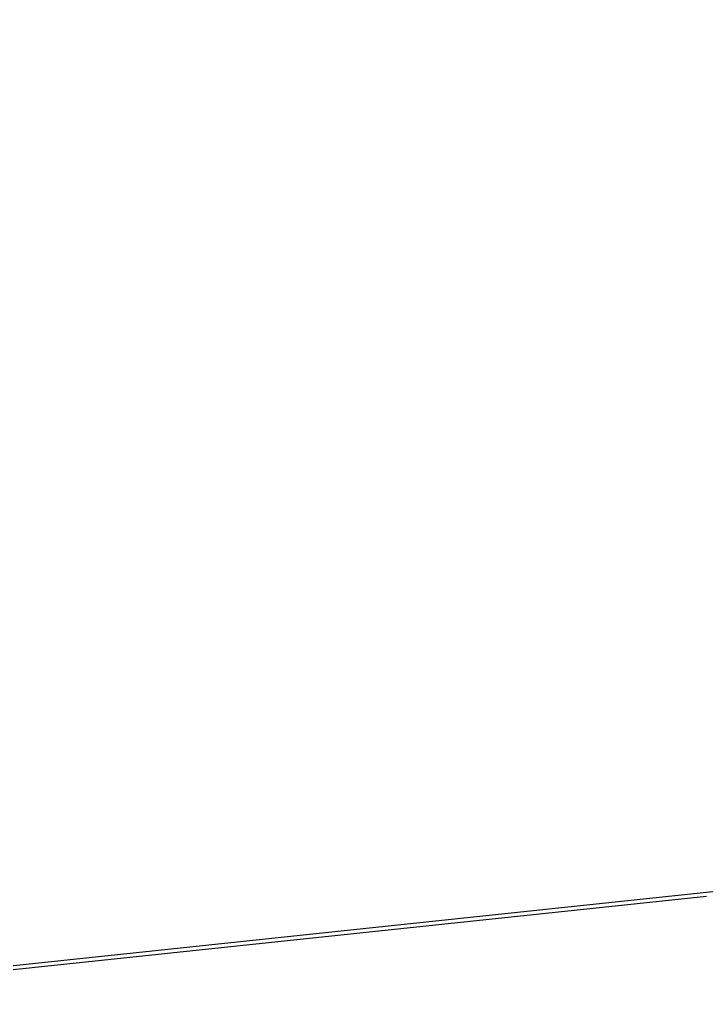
# Model space of a CAD drawing. Header units: millimetres. Extents: x 0 to 1796, y -943 to 816.
# Drawn here: x 408.969182 to 408.970278, y -622.246539 to -622.244955 of the extents above; entities that cross this region are included whole.
import ezdxf

# ---------------------------------------------------------------- set-up
doc = ezdxf.new("R2010")
doc.units = ezdxf.units.MM
doc.layers.add('Blocks', color=7, linetype='Continuous')
doc.layers.add('Blocks$Inner', color=7, linetype='Continuous', lineweight=25, true_color=0x007f00)

# ---------------------------------------------------------------- blocks, each defined once
blk = doc.blocks.new('Balcony Chair Top')
at = {"layer": 'Blocks$Inner'}
for points in [[(345.795354, 109.5302404), (345.795532, 109.4872445), (345.7958613, 109.4441787), (345.7963429, 109.4011091), (345.7992295, 109.1429643), (345.8075495, 108.8846414), (345.8212817, 108.6268281), (345.8350137, 108.3690171), (345.8541822, 108.1112554), (345.8787369, 107.8542289), (345.9032912, 107.5972053), (345.9334442, 107.339097), (345.9687983, 107.0833123), (346.004152, 106.8275313), (346.0456009, 106.568173), (346.0917313, 106.3140891), (346.1378608, 106.0600099), (346.1911001, 105.7984973), (346.2479832, 105.5465797), (346.3048573, 105.2947024), (346.3691491, 105.0356989), (346.4366729, 104.7864356), (346.5041968, 104.537172), (346.5782207, 104.2851287), (346.6562186, 104.0389102), (346.7342164, 103.792692), (346.8179168, 103.5465835), (346.9062151, 103.303836), (346.9945132, 103.0610892), (347.0879994, 102.8199682), (347.1864259, 102.5811146), (347.3832768, 102.1034128), (347.6010172, 101.632269), (347.8373506, 101.1726712), (347.9555151, 100.9428765), (348.0806209, 100.7117161), (348.2083963, 100.487085), (348.3361692, 100.2624582), (348.4731209, 100.0331584), (348.6103285, 99.8141272), (348.7475269, 99.5951109), (348.8940941, 99.3718143), (349.0404805, 99.1587885), (349.1868678, 98.9457613), (349.3403147, 98.7322578), (349.4955807, 98.5255711), (349.806114, 98.112196), (350.135229, 97.7104077), (350.4794499, 97.3244614), (350.8236679, 96.9385182), (351.1854296, 96.5656833), (351.5609127, 96.2099062), (351.748651, 96.0320207), (351.9433949, 95.8551427), (352.1384919, 95.6853153), (352.3335853, 95.5154911), (352.5388939, 95.344291), (352.7410358, 95.1828748), (352.943174, 95.0214617), (353.1555769, 94.8591068), (353.3643998, 94.7063937), (353.5732249, 94.5536791), (353.7888714, 94.402852), (354.0039725, 94.2590656), (354.4341781, 93.9714908), (354.8780753, 93.7010125), (355.3309715, 93.4504964), (355.7838655, 93.1999816), (356.2489643, 92.9676556), (356.7213503, 92.7559802), (356.9575396, 92.6501441), (357.2000052, 92.5475785), (357.4404635, 92.4517881), (357.6809175, 92.3559993), (357.9314682, 92.2622922), (358.1757819, 92.1767762), (358.4200952, 92.0912603), (358.6744076, 92.0082525), (358.92214, 91.9331646), (359.1698756, 91.8580757), (359.4234212, 91.7870267), (359.6741143, 91.7224452), (360.1755059, 91.5932809), (360.6841391, 91.4847903), (361.1946348, 91.3981232), (361.7051296, 91.3114563), (362.2210995, 91.2459994), (362.7370874, 91.2024462), (362.995078, 91.18067), (363.2579041, 91.164057), (363.5165863, 91.1531751), (363.7752644, 91.1422933), (364.0427775, 91.136716), (364.3016854, 91.1368067), (364.623218, 91.1369194), (364.9563935, 91.1458173), (365.2774718, 91.1628663), (365.59737, 91.1798526), (365.9256276, 91.2059164), (366.2441927, 91.2396173)], [(382.7950916, 109.5302404), (382.7949135, 109.4872445), (382.7945842, 109.4441787), (382.7941026, 109.4011091), (382.7912161, 109.1429643), (382.782896, 108.8846414), (382.7691639, 108.6268281), (382.7554319, 108.3690171), (382.7362634, 108.1112554), (382.7117087, 107.8542289), (382.6871543, 107.5972053), (382.6570014, 107.339097), (382.6216472, 107.0833123), (382.5862936, 106.8275313), (382.5448447, 106.568173), (382.4987143, 106.3140891), (382.4525847, 106.0600099), (382.3993455, 105.7984973), (382.3424623, 105.5465797), (382.2855883, 105.2947024), (382.2212965, 105.0356989), (382.1537727, 104.7864356), (382.0862488, 104.537172), (382.0122249, 104.2851287), (381.934227, 104.0389102), (381.8562292, 103.792692), (381.7725288, 103.5465835), (381.6842304, 103.303836), (381.5959323, 103.0610892), (381.5024461, 102.8199682), (381.4040196, 102.5811146), (381.2071687, 102.1034128), (380.9894284, 101.632269), (380.753095, 101.1726712), (380.6349304, 100.9428765), (380.5098247, 100.7117161), (380.3820493, 100.487085), (380.2542764, 100.2624582), (380.1173247, 100.0331584), (379.980117, 99.8141272), (379.8429187, 99.5951109), (379.6963515, 99.3718143), (379.5499651, 99.1587885), (379.4035778, 98.9457613), (379.2501309, 98.7322578), (379.0948648, 98.5255711), (378.7843315, 98.112196), (378.4552165, 97.7104077), (378.1109957, 97.3244614), (377.7667777, 96.9385182), (377.405016, 96.5656833), (377.0295328, 96.2099062), (376.8417945, 96.0320207), (376.6470507, 95.8551427), (376.4519537, 95.6853153), (376.2568603, 95.5154911), (376.0515516, 95.344291), (375.8494097, 95.1828748), (375.6472716, 95.0214617), (375.4348687, 94.8591068), (375.2260458, 94.7063937), (375.0172207, 94.5536791), (374.8015742, 94.402852), (374.586473, 94.2590656), (374.1562675, 93.9714908), (373.7123703, 93.7010125), (373.259474, 93.4504964), (372.8065801, 93.1999816), (372.3414812, 92.9676556), (371.8690953, 92.7559802), (371.632906, 92.6501441), (371.3904403, 92.5475785), (371.1499821, 92.4517881), (370.9095281, 92.3559993), (370.6589773, 92.2622922), (370.4146636, 92.1767762), (370.1703503, 92.0912603), (369.916038, 92.0082525), (369.6683056, 91.9331646), (369.42057, 91.8580757), (369.1670244, 91.7870267), (368.9163312, 91.7224452), (368.4149397, 91.5932809), (367.9063065, 91.4847903), (367.3958108, 91.3981232), (366.885316, 91.3114563), (366.369346, 91.2459994), (365.8533581, 91.2024462), (365.5953676, 91.18067), (365.3325414, 91.164057), (365.0738593, 91.1531751), (364.8151812, 91.1422933), (364.5476681, 91.136716), (364.2887602, 91.1368067), (363.9672276, 91.1369194), (363.6340521, 91.1458173), (363.3129737, 91.1628663), (362.9930755, 91.1798526), (362.664818, 91.2059164), (362.3462529, 91.2396173)]]:
    blk.add_open_spline(points, degree=3, knots=[0, 0, 0, 0, 1, 1, 1, 2, 2, 2, 3, 3, 3, 4, 4, 4, 5, 5, 5, 6, 6, 6, 7, 7, 7, 8, 8, 8, 9, 9, 9, 10, 10, 10, 11, 11, 11, 12, 12, 12, 13, 13, 13, 14, 14, 14, 15, 15, 15, 16, 16, 16, 17, 17, 17, 18, 18, 18, 19, 19, 19, 20, 20, 20, 21, 21, 21, 22, 22, 22, 23, 23, 23, 24, 24, 24, 25, 25, 25, 26, 26, 26, 27, 27, 27, 28, 28, 28, 29, 29, 29, 30, 30, 30, 31, 31, 31, 32, 32, 32, 33, 33, 33, 33], dxfattribs=at)

msp = doc.modelspace()

# ---------------------------------------------------------------- block references
at = {"layer": 'Blocks'}
msp.add_blockref('Balcony Chair Top', (42.7260861, -713.4859712), dxfattribs=at)

doc.saveas('drawing.dxf')
